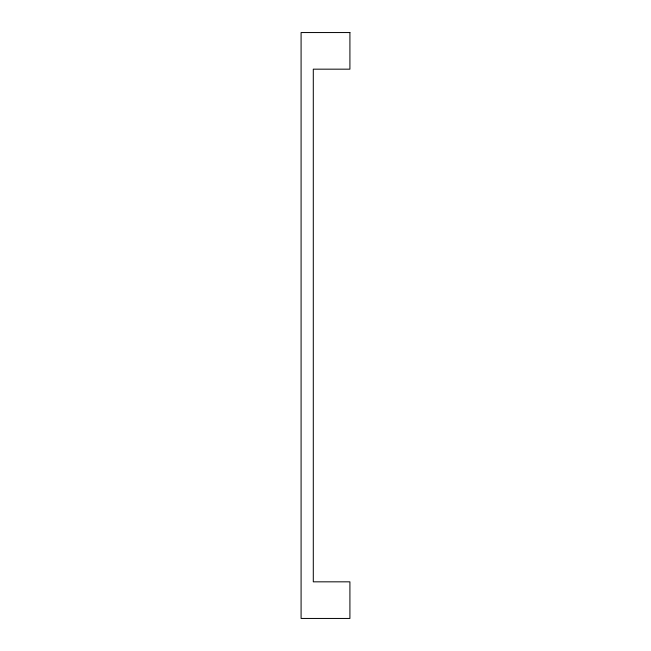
<?xml version="1.0" encoding="UTF-8"?>
<svg xmlns="http://www.w3.org/2000/svg" width="651" height="651" viewBox="0 0 651 651"><rect width="100%" height="100%" fill="white"/><g stroke="black" fill="none" stroke-linecap="round" stroke-linejoin="round"><path stroke-width="0.98" d="M349.912 32.55L301.087 32.55L301.087 618.45L349.912 618.45L349.912 581.831L313.294 581.831L313.294 69.169L349.912 69.169L349.912 32.55"/></g></svg>
